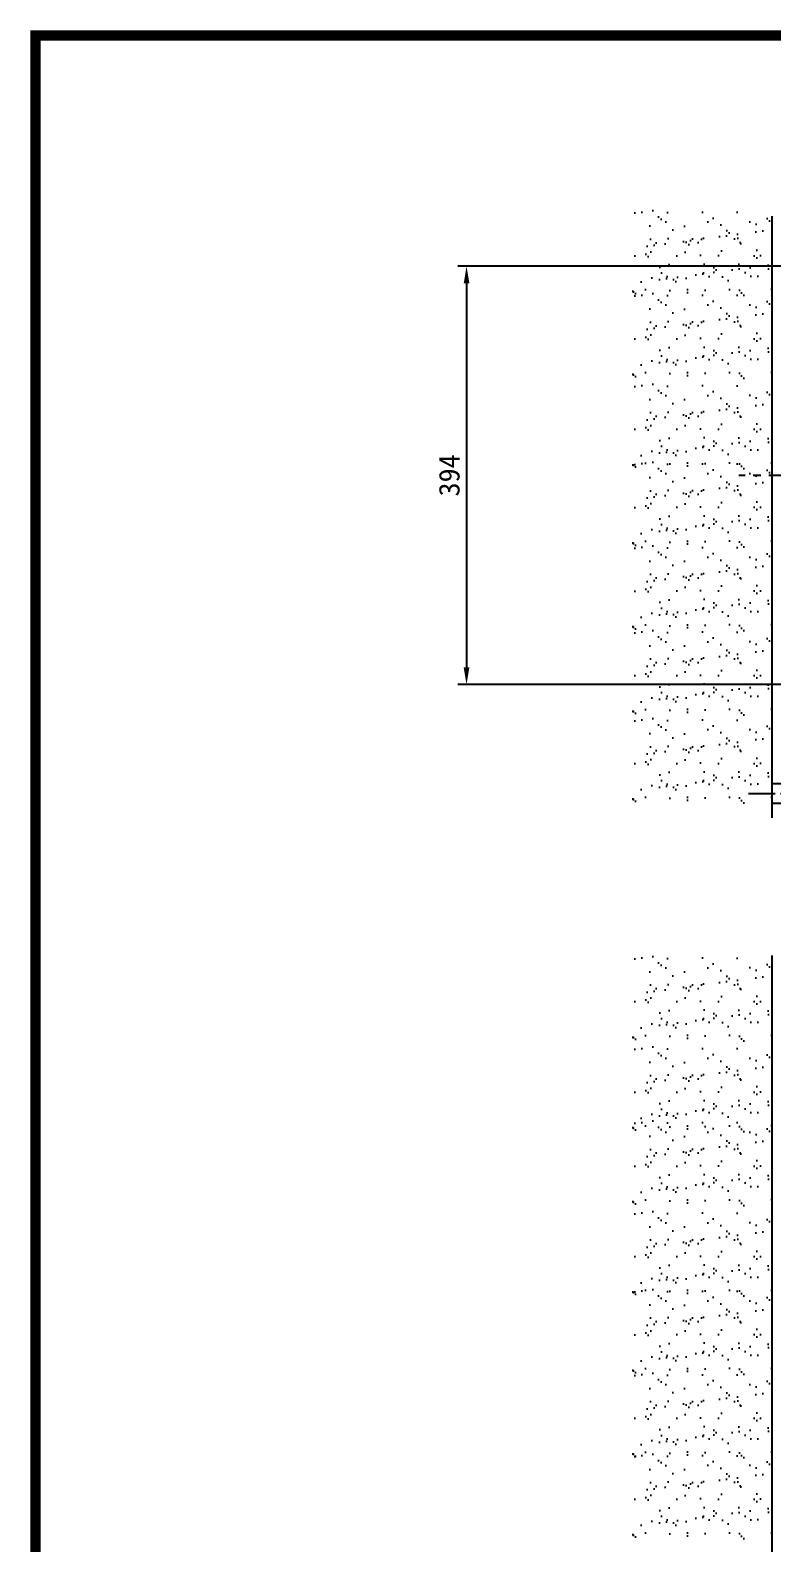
# Model space of a CAD drawing. Header units: millimetres. Extents: x -8699 to 14519, y -2727 to 7848.
# Drawn here: x 5 to 705, y 1321 to 2747 of the extents above; entities that cross this region are included whole.
import ezdxf

# ---------------------------------------------------------------- set-up
doc = ezdxf.new("R2010")
doc.units = ezdxf.units.MM
doc.linetypes.add('CENTER', pattern=[2, 1.25, -0.25, 0.25, -0.25])
doc.layers.add('4', color=4, linetype='Continuous')
doc.layers.add('Def', color=7, linetype='Continuous')
doc.dimstyles.new('ISO-25', dxfattribs={"dimtxt": 2.5, "dimasz": 2.5, "dimexe": 1.25, "dimexo": 0.625, "dimtad": 1, "dimdsep": 46, "dimtxsty": 'Standard', "dimcen": 2.5, "dimadec": 0, "dimazin": 0, "dimtfac": 1, "dimtmove": 0, "dimatfit": 3, "dimfxl": 1, "dimarcsym": 0})

# ---------------------------------------------------------------- blocks, each defined once
blk = doc.blocks.new('*D185')
at = {"color": 3, "lineweight": -2, "transparency": 16777216}
for p, q in [((736, 2525), (408.5, 2525)), ((416.6, 2508.7), (416.6, 2146.9)), ((736, 2130.7), (408.5, 2130.7))]:
    blk.add_line(p, q, dxfattribs=at)
at = {"color": 3, "transparency": 16777216}
for points in [[(413.9, 2508.7), (419.3, 2508.7), (416.6, 2525)], [(413.9, 2146.9), (419.3, 2146.9), (416.6, 2130.7)]]:
    blk.add_solid(points, dxfattribs=at)
at = {"layer": 'DEFPOINTS', "color": 0, "transparency": 16777216}
for p in [(740, 2525), (416.6, 2130.7), (740, 2130.7)]:
    blk.add_point(p, dxfattribs=at)
at = {"color": 3, "transparency": 16777216, "insert": (400.4, 2327.8), "char_height": 19.5, "attachment_point": 5, "rotation": 90}
blk.add_mtext('394', dxfattribs=at)

msp = doc.modelspace()

# ---------------------------------------------------------------- hatches: boundary and pattern name
at = {"ltscale": 0.5}
h = msp.add_hatch(dxfattribs=at)
h.set_pattern_fill('AR-SAND', color=256, scale=0.5, style=0)
h.set_pattern_definition([(37.5, (-7410.9, 15136.97), (-0.800016, 24.470662), [0, -19.304, 0, -21.59, 0, -20.6375]), (7.5, (-7410.9, 15136.97), (22.476164, 35.841255), [0, -10.414, 0, -17.399, 0, -6.6675]), (327.5, (-7426.52, 15136.97), (39.54962, 0.07186), [0, -6.35, 0, -22.86, 0, -29.845]), (317.5, (-7426.52, 15136.97), (38.17782, 11.14647), [0, -3.175, 0, -14.986, 0, -17.145])])
h.paths.add_polyline_path([(705, 2495), (705, 2578.3), (573.4, 2578.3), (573.4, 2495)])
h = msp.add_hatch(dxfattribs=at)
h.set_pattern_fill('AR-SAND', color=256, scale=0.5, style=0)
h.set_pattern_definition([(37.5, (-7410.9, 15058.738), (-0.800016, 24.470662), [0, -19.304, 0, -21.59, 0, -20.6375]), (7.5, (-7410.9, 15058.74), (22.476164, 35.841255), [0, -10.414, 0, -17.399, 0, -6.6675]), (327.5, (-7426.52, 15058.738), (39.54962, 0.07186), [0, -6.35, 0, -22.86, 0, -29.845]), (317.5, (-7426.52, 15058.74), (38.17782, 11.14647), [0, -3.175, 0, -14.986, 0, -17.145])])
h.paths.add_polyline_path([(705, 2416.8), (705, 2500.1), (573.4, 2500.1), (573.4, 2416.8)])
h = msp.add_hatch(dxfattribs=at)
h.set_pattern_fill('AR-SAND', color=256, scale=0.5, style=0)
h.set_pattern_definition([(37.5, (-7410.9, 14973.447), (-0.800016, 24.470662), [0, -19.304, 0, -21.59, 0, -20.6375]), (7.5, (-7410.9, 14973.447), (22.476164, 35.841255), [0, -10.414, 0, -17.399, 0, -6.6675]), (327.5, (-7426.52, 14973.447), (39.54962, 0.07186), [0, -6.35, 0, -22.86, 0, -29.845]), (317.5, (-7426.52, 14973.447), (38.17782, 11.14647), [0, -3.175, 0, -14.986, 0, -17.145])])
h.paths.add_polyline_path([(705, 2331.5), (705, 2414.8), (573.4, 2414.8), (573.4, 2331.5)])
h = msp.add_hatch(dxfattribs=at)
h.set_pattern_fill('AR-SAND', color=256, scale=0.5, style=0)
h.set_pattern_definition([(37.5, (-7410.9, 14899.804), (-0.800016, 24.470662), [0, -19.304, 0, -21.59, 0, -20.6375]), (7.5, (-7410.9, 14899.804), (22.476164, 35.841255), [0, -10.414, 0, -17.399, 0, -6.6675]), (327.5, (-7426.52, 14899.804), (39.54962, 0.07186), [0, -6.35, 0, -22.86, 0, -29.845]), (317.5, (-7426.52, 14899.804), (38.17782, 11.14647), [0, -3.175, 0, -14.986, 0, -17.145])])
h.paths.add_polyline_path([(705, 2257.8), (705, 2341.1), (573.4, 2341.1), (573.4, 2257.8)])
h = msp.add_hatch(dxfattribs=at)
h.set_pattern_fill('AR-SAND', color=256, scale=0.5, style=0)
h.set_pattern_definition([(37.5, (-7410.9, 14820.994), (-0.800016, 24.470662), [0, -19.304, 0, -21.59, 0, -20.6375]), (7.5, (-7410.9, 14820.994), (22.476164, 35.841255), [0, -10.414, 0, -17.399, 0, -6.6675]), (327.5, (-7426.52, 14820.994), (39.54962, 0.07186), [0, -6.35, 0, -22.86, 0, -29.845]), (317.5, (-7426.52, 14820.994), (38.17782, 11.14647), [0, -3.175, 0, -14.986, 0, -17.145])])
h.paths.add_polyline_path([(705, 2179), (705, 2262.3), (573.4, 2262.3), (573.4, 2179)])
h = msp.add_hatch(dxfattribs=at)
h.set_pattern_fill('AR-SAND', color=256, scale=0.5, style=0)
h.set_pattern_definition([(37.5, (-7410.9, 14741.25), (-0.800016, 24.470662), [0, -19.304, 0, -21.59, 0, -20.6375]), (7.5, (-7410.9, 14741.25), (22.476164, 35.841255), [0, -10.414, 0, -17.399, 0, -6.6675]), (327.5, (-7426.52, 14741.25), (39.54962, 0.07186), [0, -6.35, 0, -22.86, 0, -29.845]), (317.5, (-7426.52, 14741.25), (38.17782, 11.14647), [0, -3.175, 0, -14.986, 0, -17.145])])
h.paths.add_polyline_path([(705, 2099.3), (705, 2182.6), (573.4, 2182.6), (573.4, 2099.3)])
h = msp.add_hatch(dxfattribs=at)
h.set_pattern_fill('AR-SAND', color=256, scale=0.5, style=0)
h.set_pattern_definition([(37.5, (-7410.9, 14658.389), (-0.800016, 24.470662), [0, -19.304, 0, -21.59, 0, -20.6375]), (7.5, (-7410.9, 14658.39), (22.476164, 35.841255), [0, -10.414, 0, -17.399, 0, -6.6675]), (327.5, (-7426.52, 14658.389), (39.54962, 0.07186), [0, -6.35, 0, -22.86, 0, -29.845]), (317.5, (-7426.52, 14658.39), (38.17782, 11.14647), [0, -3.175, 0, -14.986, 0, -17.145])])
h.paths.add_polyline_path([(705, 2016.4), (705, 2099.7), (573.4, 2099.7), (573.4, 2016.4)])
h = msp.add_hatch(dxfattribs=at)
h.set_pattern_fill('AR-SAND', color=256, scale=0.5, style=0)
h.set_pattern_definition([(37.5, (-7410.9, 14433.979), (-0.800016, 24.470662), [0, -19.304, 0, -21.59, 0, -20.6375]), (7.5, (-7410.9, 14433.98), (22.476164, 35.841255), [0, -10.414, 0, -17.399, 0, -6.6675]), (327.5, (-7426.52, 14433.979), (39.54962, 0.07186), [0, -6.35, 0, -22.86, 0, -29.845]), (317.5, (-7426.52, 14433.98), (38.17782, 11.14647), [0, -3.175, 0, -14.986, 0, -17.145])])
h.paths.add_polyline_path([(705, 1792), (705, 1875.3), (573.4, 1875.3), (573.4, 1792)])
h = msp.add_hatch(dxfattribs=at)
h.set_pattern_fill('AR-SAND', color=256, scale=0.5, style=0)
h.set_pattern_definition([(37.5, (-7410.9, 14348.687), (-0.800016, 24.470662), [0, -19.304, 0, -21.59, 0, -20.6375]), (7.5, (-7410.9, 14348.687), (22.476164, 35.841255), [0, -10.414, 0, -17.399, 0, -6.6675]), (327.5, (-7426.52, 14348.687), (39.54962, 0.07186), [0, -6.35, 0, -22.86, 0, -29.845]), (317.5, (-7426.52, 14348.687), (38.17782, 11.14647), [0, -3.175, 0, -14.986, 0, -17.145])])
h.paths.add_polyline_path([(705, 1706.7), (705, 1790), (573.4, 1790), (573.4, 1706.7)])
h = msp.add_hatch(dxfattribs=at)
h.set_pattern_fill('AR-SAND', color=256, scale=0.5, style=0)
h.set_pattern_definition([(37.5, (-7410.9, 14278.942), (-0.800016, 24.470662), [0, -19.304, 0, -21.59, 0, -20.6375]), (7.5, (-7410.9, 14278.94), (22.476164, 35.841255), [0, -10.414, 0, -17.399, 0, -6.6675]), (327.5, (-7426.52, 14278.942), (39.54962, 0.07186), [0, -6.35, 0, -22.86, 0, -29.845]), (317.5, (-7426.52, 14278.94), (38.17782, 11.14647), [0, -3.175, 0, -14.986, 0, -17.145])])
h.paths.add_polyline_path([(705, 1637), (705, 1720.3), (573.4, 1720.3), (573.4, 1637)])
h = msp.add_hatch(dxfattribs=at)
h.set_pattern_fill('AR-SAND', color=256, scale=0.5, style=0)
h.set_pattern_definition([(37.5, (-7410.9, 14193.65), (-0.800016, 24.470662), [0, -19.304, 0, -21.59, 0, -20.6375]), (7.5, (-7410.9, 14193.65), (22.476164, 35.841255), [0, -10.414, 0, -17.399, 0, -6.6675]), (327.5, (-7426.52, 14193.65), (39.54962, 0.07186), [0, -6.35, 0, -22.86, 0, -29.845]), (317.5, (-7426.52, 14193.65), (38.17782, 11.14647), [0, -3.175, 0, -14.986, 0, -17.145])])
h.paths.add_polyline_path([(705, 1551.7), (705, 1635), (573.4, 1635), (573.4, 1551.7)])
h = msp.add_hatch(dxfattribs=at)
h.set_pattern_fill('AR-SAND', color=256, scale=0.5, style=0)
h.set_pattern_definition([(37.5, (-7410.9, 14120.007), (-0.800016, 24.470662), [0, -19.304, 0, -21.59, 0, -20.6375]), (7.5, (-7410.9, 14120.007), (22.476164, 35.841255), [0, -10.414, 0, -17.399, 0, -6.6675]), (327.5, (-7426.52, 14120.007), (39.54962, 0.07186), [0, -6.35, 0, -22.86, 0, -29.845]), (317.5, (-7426.52, 14120.007), (38.17782, 11.14647), [0, -3.175, 0, -14.986, 0, -17.145])])
h.paths.add_polyline_path([(705, 1478), (705, 1561.3), (573.4, 1561.3), (573.4, 1478)])
h = msp.add_hatch(dxfattribs=at)
h.set_pattern_fill('AR-SAND', color=256, scale=0.5, style=0)
h.set_pattern_definition([(37.5, (-7410.9, 14041.197), (-0.800016, 24.470662), [0, -19.304, 0, -21.59, 0, -20.6375]), (7.5, (-7410.9, 14041.197), (22.476164, 35.841255), [0, -10.414, 0, -17.399, 0, -6.6675]), (327.5, (-7426.52, 14041.197), (39.54962, 0.07186), [0, -6.35, 0, -22.86, 0, -29.845]), (317.5, (-7426.52, 14041.197), (38.17782, 11.14647), [0, -3.175, 0, -14.986, 0, -17.145])])
h.paths.add_polyline_path([(705, 1399.2), (705, 1482.5), (573.4, 1482.5), (573.4, 1399.2)])
h = msp.add_hatch(dxfattribs=at)
h.set_pattern_fill('AR-SAND', color=256, scale=0.5, style=0)
h.set_pattern_definition([(37.5, (-7410.9, 13964.97), (-0.800016, 24.470662), [0, -19.304, 0, -21.59, 0, -20.6375]), (7.5, (-7410.9, 13964.97), (22.476164, 35.841255), [0, -10.414, 0, -17.399, 0, -6.6675]), (327.5, (-7426.52, 13964.97), (39.54962, 0.07186), [0, -6.35, 0, -22.86, 0, -29.845]), (317.5, (-7426.52, 13964.97), (38.17782, 11.14647), [0, -3.175, 0, -14.986, 0, -17.145])])
h.paths.add_polyline_path([(705, 1323), (705, 1406.3), (573.4, 1406.3), (573.4, 1323)])

# ---------------------------------------------------------------- linework, layer by layer
for p, q in [((705, 2005.1), (705, 2572)), ((705, 804.2), (705, 1875.3))]:
    msp.add_line(p, q)
at = {"color": 1, "linetype": 'CENTER', "ltscale": 30}
msp.add_line((1519.3, 2327.8), (673.3, 2327.8), dxfattribs=at)
at = {"color": 1, "linetype": 'CENTER', "ltscale": 20}
msp.add_line((682.7, 2027.8), (833.6, 2027.8), dxfattribs=at)
at = {"layer": '4'}
for p, q in [((715.4, 2037.1), (704.9, 2037.1)), ((715.4, 2018.6), (704.9, 2018.6))]:
    msp.add_line(p, q, dxfattribs=at)
at = {"layer": 'Def', "const_width": 9.9}
msp.add_lwpolyline([(10, 10), (3841.3, 10), (3841.3, 2742.4), (10, 2742.4)], close=True, dxfattribs=at)

# ---------------------------------------------------------------- dimensions: what is measured, and where the dimension line sits
dim = msp.add_linear_dim(base=(416.6, 2130.7), p1=(740, 2525), p2=(740, 2130.7), angle=90, dimstyle='ISO-25', override={"dimscale": 6.5, "dimtxt": 3, "dimgap": 1, "dimdec": 0, "dimclrd": 3, "dimclre": 3, "dimclrt": 3, "dimtdec": 0})
dim.commit()
dim.dimension.update_dxf_attribs({"geometry": '*D185', "text_midpoint": (400.4, 2327.8)})

doc.saveas('drawing.dxf')
